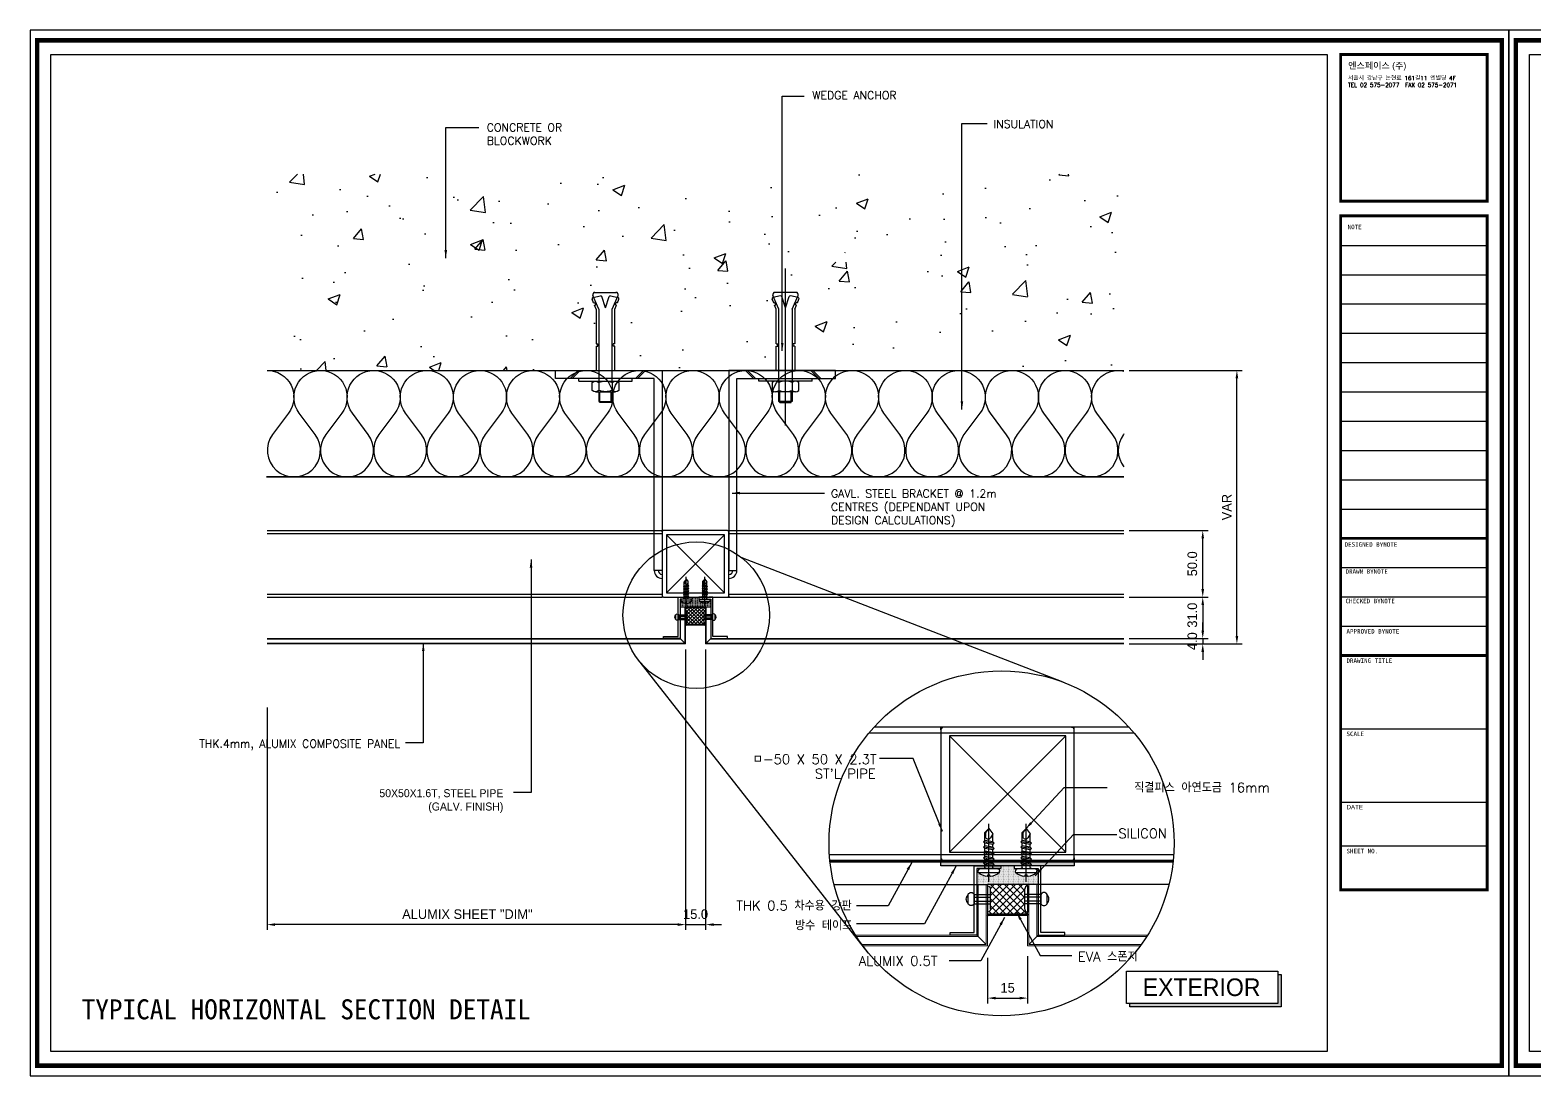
# Model space of a CAD drawing. Header units: millimetres. Extents: x 7297 to 60227, y -7497 to 19324.
# Drawn here: x 23072 to 24201, y 16361 to 17145 of the extents above; entities that cross this region are included whole.
import ezdxf
from ezdxf.enums import TextEntityAlignment as Align

# ---------------------------------------------------------------- set-up
doc = ezdxf.new("R2010")
doc.units = ezdxf.units.MM
for name, color, linetype in [('NS_AL_MOLD', 7, 'Continuous'), ('NS_BRACKET_NUTS', 1, 'Continuous'), ('NS_COL_CYAN', 4, 'Continuous'), ('NS_COL_GREEN', 3, 'Continuous'), ('NS_COL_MAGENTA', 6, 'Continuous'), ('NS_COL_RED', 1, 'Continuous'), ('NS_COL_WHITE', 7, 'Continuous'), ('NS_COL_YELLOW', 2, 'Continuous'), ('NS_CON', 8, 'Continuous'), ('NS_CON_LINE', 2, 'Continuous'), ('NS_DIM', 1, 'Continuous'), ('NS_FORM', 7, 'Continuous'), ('NS_FRAME', 253, 'Continuous'), ('NS_GASKET_3M', 150, 'Continuous'), ('NS_INSUL', 8, 'Continuous'), ('NS_PIPE_FRAME', 2, 'Continuous'), ('NS_RIVET_SCREW', 1, 'Continuous'), ('NS_TEXT', 2, 'Continuous'), ('NS_TEXT_TITLE', 141, 'Continuous'), ('NS_WATERPROOF', 150, 'Continuous'), ('NS_WELD', 1, 'Continuous')]:
    doc.layers.add(name, color=color, linetype=linetype)
doc.layers.add('NS_AL_PANEL', color=32, linetype='Continuous', lineweight=9)
doc.styles.add('Expo M', font='Expo M.ttf')
doc.styles.add('HGTXT', font='romans.shx', dxfattribs={"bigfont": 'whgtxt.shx'})
doc.styles.add('HY울릉도L', font='')
doc.styles.add('ROMANS', font='romans.shx', dxfattribs={"bigfont": 'whgtxt.shx'})
doc.styles.add('style1', font='simplex.shx')
doc.styles.get('HY울릉도L').set_extended_font_data('Dotum')
doc.dimstyles.new('N-SPACE', dxfattribs={"dimscale": 4, "dimtxt": 1.8, "dimasz": 1.5, "dimexe": 1, "dimexo": 1, "dimgap": 1, "dimtad": 1, "dimtoh": 1, "dimdec": 1, "dimzin": 1, "dimdsep": 46, "dimtxsty": 'Expo M', "dimcen": 2, "dimclrd": 1, "dimclre": 1, "dimclrt": 2, "dimadec": 1, "dimazin": 0, "dimtfac": 1, "dimtdec": 1, "dimtix": 1, "dimtmove": 1, "dimatfit": 3, "dimfxl": 1, "dimtolj": 1, "dimtzin": 1, "dimarcsym": 0})

# ---------------------------------------------------------------- blocks, each defined once
blk = doc.blocks.new('*D916')
at = {"layer": 'NS_DIM', "color": 1, "lineweight": -2, "transparency": 16777216}
for p, q in [((23563.9, 16680.3), (23563.9, 16470.3)), ((23578.9, 16680.5), (23578.9, 16470.3)), ((23557.9, 16474.3), (23551.9, 16474.3)), ((23563.9, 16474.3), (23578.9, 16474.3)), ((23584.9, 16474.3), (23590.9, 16474.3))]:
    blk.add_line(p, q, dxfattribs=at)
at = {"layer": 'NS_DIM', "color": 1, "transparency": 16777216}
for points in [[(23557.9, 16475.3), (23557.9, 16473.3), (23563.9, 16474.3)], [(23584.9, 16475.3), (23584.9, 16473.3), (23578.9, 16474.3)]]:
    blk.add_solid(points, dxfattribs=at)
at = {"layer": 'NS_DIM', "color": 2, "transparency": 16777216, "insert": (23571.4, 16482.1), "char_height": 7.2, "attachment_point": 5, "style": 'Expo M'}
blk.add_mtext('\\A1;15.0', dxfattribs=at)
blk = doc.blocks.new('*D915')
at = {"layer": 'NS_DIM', "color": 1, "lineweight": -2, "transparency": 16777216}
for p, q in [((23563.9, 16680.5), (23563.9, 16470.3)), ((23250.1, 16637.1), (23250.1, 16470.3)), ((23557.9, 16474.3), (23256.1, 16474.3))]:
    blk.add_line(p, q, dxfattribs=at)
at = {"layer": 'NS_DIM', "color": 1, "transparency": 16777216}
for points in [[(23256.1, 16475.3), (23256.1, 16473.3), (23250.1, 16474.3)], [(23557.9, 16475.3), (23557.9, 16473.3), (23563.9, 16474.3)]]:
    blk.add_solid(points, dxfattribs=at)
at = {"layer": 'NS_DIM', "color": 2, "transparency": 16777216, "insert": (23400.3, 16482.1), "char_height": 7.2, "attachment_point": 5, "style": 'Expo M'}
blk.add_mtext('\\A1;ALUMIX SHEET "DIM"', dxfattribs=at)
blk = doc.blocks.new('AL-TEMPLATE')
at = {"color": 8}
for p, q in [((2716.82, 1392.97), (2800.02, 1392.97)), ((2716.82, 1376.33), (2800.02, 1376.33)), ((2716.82, 1359.69), (2800.02, 1359.69)), ((2716.82, 1343.05), (2800.02, 1343.05)), ((2716.82, 1326.41), (2800.02, 1326.41)), ((2716.82, 1309.77), (2800.02, 1309.77)), ((2716.82, 1293.13), (2800.02, 1293.13)), ((2716.82, 1276.49), (2800.02, 1276.49)), ((2716.82, 1259.85), (2800.02, 1259.85)), ((2716.82, 1243.21), (2800.02, 1243.21)), ((2716.82, 1209.93), (2800.02, 1209.93)), ((2716.82, 1193.29), (2800.02, 1193.29)), ((2716.82, 1176.65), (2800.02, 1176.65)), ((2716.82, 1118.41), (2800.02, 1118.41)), ((2716.82, 1076.81), (2800.02, 1076.81)), ((2716.82, 1051.85), (2800.02, 1051.85))]:
    blk.add_line(p, q, dxfattribs=at)
at = {"color": 7, "ltscale": 2}
blk.add_lwpolyline([(1972.34, 1515.25), (1972.34, 921.25), (2812.34, 921.25), (2812.34, 1515.25)], close=True, dxfattribs=at)
at = {"color": 8}
for points, const_width in [([(1976.34, 1509.45), (2808.34, 1509.45), (2808.34, 927.05), (1976.34, 927.05)], 2.5), ([(2716.82, 1501.32), (2800.02, 1501.32), (2800.02, 1418.12), (2716.82, 1418.12)], 1.66), ([(2716.82, 1409.8), (2800.02, 1409.8), (2800.02, 1026.89), (2716.82, 1026.89)], 1.66)]:
    blk.add_lwpolyline(points, close=True, dxfattribs=dict(at, const_width=const_width))
at = {"color": 9}
blk.add_lwpolyline([(1984.07, 1501.32), (2709.08, 1501.32), (2709.08, 935.18), (1984.07, 935.18)], close=True, dxfattribs=at)
at = {"color": 8, "const_width": 1.66}
for points in [[(2716.82, 1226.57), (2800.02, 1226.57)], [(2716.82, 1160.01), (2800.02, 1160.01)]]:
    blk.add_lwpolyline(points, dxfattribs=at)
at = {"color": 146, "true_color": 0x105689, "insert": (2721.06, 1496.93), "char_height": 3.6698, "attachment_point": 1, "style": 'HGTXT'}
blk.add_mtext('{\\fExpo M|b0|i0|c129|p18;엔스페이스 (주)}', dxfattribs=at)
at = {"insert": (2720.94, 1489.17), "char_height": 2.3487, "attachment_point": 1, "style": 'HGTXT'}
blk.add_mtext('서울시 강남구 논현로 161길11 엔빌딩 4F\\PTEL 02 575-2077  FAX 02 575-2071', dxfattribs=at)
at = {"color": 8, "attachment_point": 1}
for s, insert, char_height, width in [('NOTE', (2720.76, 1404.73), 2.556, 438.9676), ('DESIGNED BYNOTE', (2719.01, 1224.39), 2.5559, 438.9676), ('DRAWN BYNOTE', (2719.56, 1209.04), 2.5559, 438.9676), ('CHECKED BYNOTE', (2719.56, 1192.25), 2.5559, 438.9676), ('APPROVED BYNOTE', (2720.1, 1175.04), 2.5559, 438.9676), ('DRAWING TITLE', (2720.1, 1158.4), 2.5559, 438.9675), ('SCALE', (2720.1, 1116.8), 2.556, 438.9675), ('{\\fﾱﾼﾸﾲ|b0|i0|c129|p49;DATE}', (2720.1, 1075.2), 2.5559, 438.9675), ('SHEET NO.', (2720.1, 1050.24), 2.556, 438.9675)]:
    blk.add_mtext(s, dxfattribs=dict(at, insert=insert, char_height=char_height, width=width))
blk = doc.blocks.new('insulation')
blk.add_lwpolyline([(0, 0, -0.617201), (0.402, 0.202), (0.603, 0.051, 1.982887), (0.603, 0.452), (0.401, 0.301, -0.611246), (0, 0.5, -0.615926), (0.402, 0.701), (0.603, 0.55, 1.982887), (0.603, 0.95), (0.401, 0.8, -0.611246), (0, 0.999, -0.615926), (0.402, 1.199), (0.603, 1.049, 1.982887), (0.603, 1.449), (0.401, 1.299, -0.611246), (0, 1.498, -0.615926), (0.402, 1.698), (0.603, 1.548, 1.982887), (0.603, 1.948), (0.401, 1.798, -0.611246), (0, 1.996, -0.615925), (0.402, 2.197), (0.603, 2.047, 1.982887), (0.603, 2.447), (0.401, 2.297, -0.611245), (0, 2.495, -0.615926), (0.402, 2.696), (0.603, 2.546, 1.982887), (0.603, 2.946), (0.401, 2.795, -0.611245), (0, 2.994, -0.615926), (0.402, 3.195), (0.603, 3.044, 1.982887), (0.603, 3.445), (0.401, 3.294, -0.611245), (0, 3.493, -0.615926), (0.402, 3.694), (0.603, 3.543, 1.982887), (0.603, 3.944), (0.401, 3.793, -0.611245), (0, 3.992, -0.615926), (0.402, 4.193), (0.603, 4.042, 1.982887), (0.603, 4.442), (0.401, 4.292, -0.611246), (0, 4.491, -0.615925), (0.402, 4.691), (0.603, 4.541, 1.982887), (0.603, 4.941), (0.401, 4.791, -0.611246), (0, 4.99, -0.615926), (0.402, 5.19), (0.603, 5.04, 1.982887), (0.603, 5.44), (0.401, 5.29, -0.611246), (0, 5.488, -0.615926), (0.402, 5.689), (0.603, 5.539, 1.982887), (0.603, 5.939), (0.401, 5.789, -0.611246), (0, 5.987, -0.003501), (0, 5.991, -0.003501)], format="xyb")
blk = doc.blocks.new('*D896')
at = {"layer": 'NS_DIM', "color": 1, "lineweight": -2, "transparency": 16777216}
for p, q in [((23896.6, 16719.8), (23955.7, 16719.8)), ((23951.7, 16713.8), (23951.7, 16694.8)), ((23896.6, 16688.8), (23955.7, 16688.8))]:
    blk.add_line(p, q, dxfattribs=at)
at = {"layer": 'NS_DIM', "color": 1, "transparency": 16777216}
for points in [[(23950.7, 16713.8), (23952.7, 16713.8), (23951.7, 16719.8)], [(23950.7, 16694.8), (23952.7, 16694.8), (23951.7, 16688.8)]]:
    blk.add_solid(points, dxfattribs=at)
at = {"layer": 'NS_DIM', "color": 2, "transparency": 16777216, "insert": (23943.9, 16706.3), "char_height": 7.2, "attachment_point": 5, "rotation": 90, "style": 'Expo M'}
blk.add_mtext('\\A1;31.0', dxfattribs=at)
blk = doc.blocks.new('*D895')
at = {"layer": 'NS_DIM', "color": 1, "lineweight": -2, "transparency": 16777216}
for p, q in [((23951.7, 16694.8), (23951.7, 16700.8)), ((23896.6, 16688.8), (23955.7, 16688.8)), ((23951.7, 16688.8), (23951.7, 16684.8)), ((23896.6, 16684.8), (23955.7, 16684.8)), ((23951.7, 16678.8), (23951.7, 16672.8))]:
    blk.add_line(p, q, dxfattribs=at)
at = {"layer": 'NS_DIM', "color": 1, "transparency": 16777216}
for points in [[(23950.7, 16694.8), (23952.7, 16694.8), (23951.7, 16688.8)], [(23950.7, 16678.8), (23952.7, 16678.8), (23951.7, 16684.8)]]:
    blk.add_solid(points, dxfattribs=at)
at = {"layer": 'NS_DIM', "color": 2, "transparency": 16777216, "insert": (23943.9, 16686.8), "char_height": 7.2, "attachment_point": 5, "rotation": 90, "style": 'Expo M'}
blk.add_mtext('\\A1;4.0', dxfattribs=at)
blk = doc.blocks.new('*D894')
at = {"layer": 'NS_DIM', "color": 1, "lineweight": -2, "transparency": 16777216}
for p, q in [((23896.6, 16889.8), (23981.3, 16889.8)), ((23977.3, 16690.8), (23977.3, 16883.8)), ((23896.6, 16684.8), (23981.3, 16684.8))]:
    blk.add_line(p, q, dxfattribs=at)
at = {"layer": 'NS_DIM', "color": 1, "transparency": 16777216}
for points in [[(23976.3, 16883.8), (23978.3, 16883.8), (23977.3, 16889.8)], [(23976.3, 16690.8), (23978.3, 16690.8), (23977.3, 16684.8)]]:
    blk.add_solid(points, dxfattribs=at)
at = {"layer": 'NS_DIM', "color": 2, "transparency": 16777216, "insert": (23969.7, 16787.3), "char_height": 7.2, "attachment_point": 5, "rotation": 90, "style": 'Expo M'}
blk.add_mtext('\\A1;VAR', dxfattribs=at)
blk = doc.blocks.new('*D893')
at = {"layer": 'NS_DIM', "color": 1, "lineweight": -2, "transparency": 16777216}
for p, q in [((23896.6, 16769.8), (23955.7, 16769.8)), ((23951.7, 16725.8), (23951.7, 16763.8)), ((23896.6, 16719.8), (23955.7, 16719.8))]:
    blk.add_line(p, q, dxfattribs=at)
at = {"layer": 'NS_DIM', "color": 1, "transparency": 16777216}
for points in [[(23950.7, 16763.8), (23952.7, 16763.8), (23951.7, 16769.8)], [(23950.7, 16725.8), (23952.7, 16725.8), (23951.7, 16719.8)]]:
    blk.add_solid(points, dxfattribs=at)
at = {"layer": 'NS_DIM', "color": 2, "transparency": 16777216, "insert": (23943.9, 16744.8), "char_height": 7.2, "attachment_point": 5, "rotation": 90, "style": 'Expo M'}
blk.add_mtext('\\A1;50.0', dxfattribs=at)
blk = doc.blocks.new('피스')
for p, q in [((-4, 1.5), (-4, 1)), ((-4, 1.5), (4, 1.5)), ((-3, 0), (3, 0)), ((-0.5, 2.98), (-0.4, 2.3)), ((-0.4, 2.3), (0.4, 2.3)), ((0, 4.99), (0, -16.77)), ((0.5, 2.98), (0.4, 2.3)), ((4, 1.5), (4, 1)), ((2, -1.5), (-2, -2)), ((-1.5, -1.5), (-2, -2)), ((-2, -2), (-1.5, -2.5)), ((-1.5, -3.5), (-2, -4)), ((2, -3.5), (-2, -4)), ((-2, -4), (-1.5, -4.5)), ((-1.5, -5.5), (-2, -6)), ((2, -5.5), (-2, -6)), ((-1.5, -0.5), (-1.5, -1.5)), ((1.5, -1), (-1.5, -1.5)), ((1.5, -2), (-1.5, -2.5)), ((-1.5, -2.5), (-1.5, -3.5)), ((1.5, -3), (-1.5, -3.5)), ((1.5, -4), (-1.5, -4.5)), ((-1.5, -4.5), (-1.5, -5.5)), ((1.5, -5), (-1.5, -5.5)), ((1.5, -0.5), (1.5, -1)), ((1.5, -1), (2, -1.5)), ((2, -1.5), (1.5, -2)), ((1.5, -2), (1.5, -3)), ((1.5, -3), (2, -3.5)), ((2, -3.5), (1.5, -4)), ((1.5, -4), (1.5, -5)), ((1.5, -5), (2, -5.5)), ((2, -5.5), (1.5, -6)), ((-2, -6), (-1.5, -6.5)), ((-1.5, -7.5), (-2, -8)), ((2, -7.5), (-2, -8)), ((-2, -8), (-1.5, -8.5)), ((-1.5, -9.5), (-2, -10)), ((2, -9.5), (-2, -10)), ((-2, -10), (-1.5, -10.5)), ((1.5, -6), (-1.5, -6.5)), ((-1.5, -6.5), (-1.5, -7.5)), ((1.5, -7), (-1.5, -7.5)), ((1.5, -8), (-1.5, -8.5)), ((-1.5, -8.5), (-1.5, -9.5)), ((1.5, -9), (-1.5, -9.5)), ((1.5, -10), (-1.5, -10.5)), ((-1.5, -10.5), (-1.5, -13.5)), ((1.5, -6), (1.5, -7)), ((1.5, -7), (2, -7.5)), ((2, -7.5), (1.5, -8)), ((1.5, -8), (1.5, -9)), ((1.5, -9), (2, -9.5)), ((2, -9.5), (1.5, -10)), ((1.5, -10), (1.5, -13.03)), ((0, -15), (-1.5, -13.5)), ((-1.27, -13.54), (-1.27, -11.97)), ((0, -15), (-1.27, -13.54)), ((0, -15), (1.5, -13.03)), ((1.5, -13.03), (0.6, -11.47))]:
    blk.add_line(p, q)
for centre, radius, start, end in [((0, -3.08), 6.08, 94.7146, 131.1121), ((-3, 1), 1, 180, 270), ((-2, -0.5), 0.5, 0, 90), ((0, -3.08), 6.08, 48.8879, 85.2854), ((2, -0.5), 0.5, 90, 180), ((3, 1), 1, 270, 0), ((-0.27, -11.97), 1, 30.0863, 180)]:
    blk.add_arc(centre, radius, start, end)
blk = doc.blocks.new('N-SCREW')
blk.add_blockref('피스', (17.25, -1.03))
blk = doc.blocks.new('md-01')
blk.add_lwpolyline([(3059.8, 4337.6), (3059.8, 4328.6), (3043.3, 4328.6), (3030.3, 4328.6), (3030.3, 4316.1), (3031.8, 4316.1), (3031.8, 4327.1), (3043.3, 4327.1), (3061.3, 4327.1), (3061.3, 4330.1), (3061, 4330.4), (3061.3, 4330.7), (3061, 4331), (3061.3, 4331.3), (3061, 4331.6), (3061.3, 4331.9), (3061, 4332.2), (3061.3, 4332.5), (3061, 4332.8), (3061.3, 4333.1), (3061, 4333.4), (3061.3, 4333.7), (3061, 4334), (3061.3, 4334.3), (3061, 4334.6), (3061.3, 4334.9), (3061.3, 4337.6)], close=True)
at = {"xscale": -1, "rotation": 90}
blk.add_blockref('N-SCREW', (3058.7, 4350.4), dxfattribs=at)
blk = doc.blocks.new('RIVET')
for p, q in [((-1.05, -3.85), (-1.05, 3.85)), ((5, 1.75), (-1.05, 1.75)), ((5, 0.75), (-1.05, 0.75)), ((7.31, -1.75, 0), (7.31, 1.75, 0)), ((5, -0.75), (-1.05, -0.75)), ((5, -1.75), (-1.05, -1.75))]:
    blk.add_line(p, q)
at = {"ltscale": 3}
for p, q in [((0, 4.9), (0, -4.9)), ((5, 1.75), (5, -1.75))]:
    blk.add_line(p, q, dxfattribs=at)
for centre, radius, start, end in [((0, 3.85), 1.05, 90, 180), ((6.16, 1.15), 1.3, 27.3471, 152.6529), ((5.81, 0, 0), 2.2, 313.0029, 46.9971), ((0, -3.85), 1.05, 180, 270), ((6.16, -1.15), 1.3, 207.3471, 332.6529)]:
    blk.add_arc(centre, radius, start, end)
blk = doc.blocks.new('SEMI-OPEN')
at = {"ltscale": 3}
h = blk.add_hatch(dxfattribs=at)
h.set_pattern_fill('DOTS', color=256, scale=5, angle=90, style=0)
h.set_pattern_definition([(90, (-121159.27076, -3753735.47985), (-0.3125, 0.15625), [0, -0.3125])])
h.paths.add_polyline_path([(11057.4, 2394.8), (11057.4, 2393.8), (11058.9, 2393.8, 0.414222), (11057.9, 2392.8), (11057.9, 2392.3, 0.160163), (11061.4, 2390.8), (11061.5, 2391.4), (11062.3, 2391.4), (11062.4, 2390.8, 0.160163), (11065.9, 2392.3), (11065.9, 2392.8, 0.414214), (11064.9, 2393.8), (11066.4, 2393.8), (11066.4, 2387.8), (11062.4, 2387.8), (11047.4, 2387.8), (11043.4, 2387.8), (11043.4, 2393.8), (11044.9, 2393.8, 0.414214), (11043.9, 2392.8), (11043.9, 2392.3, 0.160163), (11047.4, 2390.8), (11047.5, 2391.4), (11048.3, 2391.4), (11048.4, 2390.8, 0.160163), (11051.9, 2392.3), (11051.9, 2392.8, 0.414214), (11050.9, 2393.8), (11052.4, 2393.8), (11052.4, 2394.8)])
h = blk.add_hatch(dxfattribs=at)
h.set_pattern_fill('ANSI37', color=256, scale=15, angle=90, style=0)
h.set_pattern_definition([(135, (-122009.2709, -3753737.4799), (-1.3258252147, -1.3258252147), []), (225, (-122009.2709, -3753737.4799), (1.3258252147, -1.3258252147), [])])
edge = h.paths.add_edge_path()
edge.add_line((11047.4, 2387.8), (11047.4, 2385.2))
edge.add_arc((11047.4, 2384.2), 1.05, 0, 90, ccw=False)
edge.add_line((11048.5, 2384.2), (11048.5, 2376.5))
edge.add_arc((11047.4, 2376.5), 1.05, -90, 0, ccw=False)
edge.add_line((11047.4, 2375.4), (11047.4, 2374.6))
edge.add_line((11047.4, 2374.6), (11062.4, 2374.6))
edge.add_line((11062.4, 2374.6), (11062.4, 2375.4))
edge.add_arc((11062.4, 2376.5), 1.05, 180, 270, ccw=False)
edge.add_line((11061.4, 2376.5), (11061.4, 2384.2))
edge.add_arc((11062.4, 2384.2), 1.05, 90, 180, ccw=False)
edge.add_line((11062.4, 2385.2), (11062.4, 2387.8))
edge.add_line((11062.4, 2387.8), (11047.4, 2387.8))
h = blk.add_hatch()
h.set_pattern_fill('ANSI37', color=256, angle=90, style=0)
h.set_pattern_definition([(135, (76770.76768, -191608.29066), (-0.08838834765, -0.08838834765), []), (225, (76770.76768, -191608.29066), (0.08838834765, -0.08838834765), [])])
h.paths.add_polyline_path([(11047.4, 2374.1), (11047.4, 2374.6), (11062.4, 2374.6), (11062.4, 2374.1)])
for p, q in [((11047.4, 2387.8, 0), (11062.4, 2387.8, 0)), ((11062.4, 2387.8, 0), (11047.4, 2387.8, 0)), ((11062.4, 2374.6, 0), (11047.4, 2374.6, 0)), ((11062.4, 2374.1, 0), (11047.4, 2374.1, 0))]:
    blk.add_line(p, q)
at = {"xscale": -1}
blk.add_blockref('RIVET', (11047.4, 2380.3, 0), dxfattribs=at)
blk.add_blockref('RIVET', (11062.4, 2380.3, 0))
blk = doc.blocks.new('*D862')
at = {"layer": 'NS_DIM', "color": 1, "lineweight": -2, "transparency": 16777216}
for p, q in [((23790.4, 16449.5), (23790.4, 16415.2)), ((23820.4, 16450.7), (23820.4, 16415.2)), ((23796.4, 16419.2), (23814.4, 16419.2))]:
    blk.add_line(p, q, dxfattribs=at)
at = {"layer": 'NS_DIM', "color": 1, "transparency": 16777216}
for points in [[(23796.4, 16420.2), (23796.4, 16418.2), (23790.4, 16419.2)], [(23814.4, 16420.2), (23814.4, 16418.2), (23820.4, 16419.2)]]:
    blk.add_solid(points, dxfattribs=at)
at = {"layer": 'NS_DIM', "color": 2, "transparency": 16777216, "insert": (23805.4, 16426.9), "char_height": 7.2, "attachment_point": 5, "style": 'Expo M'}
blk.add_mtext('\\A1;15', dxfattribs=at)
blk = doc.blocks.new('*U98')
for p, q in [((1, 50), (0, 50)), ((0, 49), (0, 50)), ((0, 49), (0, 1)), ((49, 50), (1, 50)), ((3.2, 3.2), (46.8, 46.8)), ((46.8, 3.2), (3.2, 46.8)), ((49, 50), (50, 50)), ((50, 49), (50, 50)), ((50, 1), (50, 49)), ((0, 1), (0, 0)), ((1, 0), (0, 0)), ((50, 1), (50, 0)), ((1, 0), (49, 0)), ((49, 0), (50, 0))]:
    blk.add_line(p, q)
blk.add_lwpolyline([(3.2, 46.8), (3.2, 3.2), (46.8, 3.2), (46.8, 46.8)], close=True)
for centre, start, end in [((1, 49), 90, 180), ((49, 49), 0, 90), ((1, 1), 180, 270), ((49, 1), 270, 0)]:
    blk.add_arc(centre, 1, start, end)

msp = doc.modelspace()

# ---------------------------------------------------------------- hatches: boundary and pattern name
at = {"layer": 'NS_COL_MAGENTA', "ltscale": 3}
h = msp.add_hatch(dxfattribs=at)
h.set_pattern_fill('DOTS', color=256, scale=10, angle=90, style=0)
h.set_pattern_definition([(90, (-242323.05344, -7495742.14024), (-0.625, 0.3125), [0, -0.625])])
h.paths.add_polyline_path([(23800.37, 16518.32), (23800.37, 16516.32), (23797.37, 16516.32, -0.4142217), (23799.37, 16514.32), (23799.37, 16513.32, -0.160163), (23792.37, 16510.36), (23792.17, 16511.71), (23790.57, 16511.71), (23790.37, 16510.36, -0.160163), (23783.37, 16513.32), (23783.37, 16514.32, -0.4142136), (23785.37, 16516.32), (23782.37, 16516.32), (23782.37, 16504.32), (23790.37, 16504.32), (23820.37, 16504.32), (23828.37, 16504.32), (23828.37, 16516.32), (23825.37, 16516.32, -0.4142136), (23827.37, 16514.32), (23827.37, 16513.32, -0.160163), (23820.37, 16510.36), (23820.17, 16511.71), (23818.57, 16511.71), (23818.37, 16510.36, -0.160163), (23811.37, 16513.32), (23811.37, 16514.32, -0.4142136), (23813.37, 16516.32), (23810.37, 16516.32), (23810.37, 16518.32)])
h = msp.add_hatch(dxfattribs=at)
h.set_pattern_fill('ANSI37', color=256, scale=30, angle=90, style=0)
h.set_pattern_definition([(135, (-242323.0534, -7495742.1402), (-2.6516504294, -2.6516504294), []), (225, (-242323.0534, -7495742.1402), (2.6516504294, -2.6516504294), [])])
h.paths.add_polyline_path([(23790.37, 16504.32), (23790.37, 16503.26, -0.4142136), (23792.47, 16501.16), (23792.47, 16485.76, -0.4142136), (23790.37, 16483.66), (23790.37, 16482.03), (23820.37, 16482.03), (23820.37, 16483.66, -0.4142136), (23818.27, 16485.76), (23818.27, 16501.16, -0.4142136), (23820.37, 16503.26), (23820.37, 16504.32)])
at = {"layer": 'NS_COL_MAGENTA'}
h = msp.add_hatch(dxfattribs=at)
h.set_pattern_fill('ANSI37', color=256, scale=2, angle=90, style=0)
h.set_pattern_definition([(135, (155237.02366, -371483.76186), (-0.1767766953, -0.1767766953), []), (225, (155237.02366, -371483.76186), (0.1767766953, -0.1767766953), [])])
h.paths.add_polyline_path([(23790.37, 16481.03), (23790.37, 16482.03), (23820.37, 16482.03), (23820.37, 16481.03)])
msp.add_hatch(color=256, dxfattribs=at).paths.add_polyline_path([(24010.43, 16436.78), (24008.03, 16436.78), (24008.03, 16415.24), (23897, 16415.24), (23897, 16412.68), (24010.43, 16412.68)])
at = {"layer": 'NS_CON'}
h = msp.add_hatch(dxfattribs=at)
h.set_pattern_fill('AR-CONC', color=256, scale=0.5, style=0)
h.set_pattern_definition([(50, (24612.225, 3153.03), (91.09233, -7.96954), [9.525, -104.775]), (355, (24612.225, 3153.03), (-17.6217, 95.5284), [7.62, -83.8203]), (100.45144, (24619.82, 3152.37), (73.4706, 87.5589), [8.095, -89.0451]), (46.1842, (24612.22, 3178.43), (135.5395, -21.0212), [14.2875, -157.1625]), (96.6356, (24623.52, 3176.68), (118.7021, 123.713), [12.1425, -133.5678]), (351.1842, (24612.22, 3178.43), (118.702, 123.713), [11.43, -125.7299]), (21, (24624.925, 3172.08), (75.8072, -51.1326), [9.525, -104.775]), (326, (24624.925, 3172.08), (30.901, 92.094), [7.62, -83.82]), (71.45144, (24631.24, 3167.82), (106.7082, 40.9614), [8.095, -89.04497]), (37.5, (24612.225, 3153.034), (1.5443, 42.27752), [0, -82.804, 0, -85.09, 0, -84.1375]), (7.5, (24612.225, 3153.034), (33.40983, 50.09029), [0, -48.514, 0, -80.899, 0, -32.0675]), (327.5, (24583.904, 3153.034), (67.7953, -2.86437), [0, -31.75, 0, -99.06, 0, -131.445]), (317.5, (24571.204, 3153.034), (74.0646, 12.71325), [0, -41.275, 0, -65.786, 0, -93.345])])
edge = h.paths.add_edge_path()
edge.add_line((23892.59, 17037.05), (23250.14, 17037.05))
edge.add_line((23250.14, 17037.05), (23250.14, 16889.84))
edge.add_line((23250.14, 16889.84), (23496.78, 16889.84))
edge.add_line((23496.78, 16889.84), (23496.78, 16908.01))
edge.add_line((23496.78, 16908.01), (23498.03, 16908.01))
edge.add_line((23498.03, 16908.01), (23498.03, 16909.67))
edge.add_line((23498.03, 16909.67), (23496.78, 16909.67))
edge.add_line((23496.78, 16909.67), (23496.78, 16935.84))
edge.add_line((23496.78, 16935.84), (23495.67, 16938.63))
edge.add_line((23495.67, 16938.63), (23496.58, 16938.99))
edge.add_line((23496.58, 16938.99), (23495.89, 16940.69))
edge.add_line((23495.89, 16940.69), (23494.98, 16940.35))
edge.add_line((23494.98, 16940.35), (23493.81, 16943.26))
edge.add_arc((23494.59, 16943.57), 0.833, 102.52881, 201.80141, ccw=False)
edge.add_line((23494.41, 16944.39), (23495.1, 16944.54))
edge.add_line((23495.1, 16944.54), (23494.46, 16946.01))
edge.add_arc((23495.99, 16946.67), 1.67, 90, 203.42869, ccw=False)
edge.add_line((23495.99, 16948.34), (23511.74, 16948.34))
edge.add_arc((23511.74, 16946.67), 1.67, -23.42869, 90, ccw=False)
edge.add_line((23513.27, 16946.01), (23512.64, 16944.54))
edge.add_line((23512.64, 16944.54), (23513.33, 16944.39))
edge.add_arc((23513.14, 16943.57), 0.833, -21.80141, 77.47119, ccw=False)
edge.add_line((23513.92, 16943.26), (23512.75, 16940.35))
edge.add_line((23512.75, 16940.35), (23511.84, 16940.69))
edge.add_line((23511.84, 16940.69), (23511.15, 16938.99))
edge.add_line((23511.15, 16938.99), (23512.06, 16938.63))
edge.add_line((23512.06, 16938.63), (23510.95, 16935.84))
edge.add_line((23510.95, 16935.84), (23510.95, 16909.67))
edge.add_line((23510.95, 16909.67), (23509.7, 16909.67))
edge.add_line((23509.7, 16909.67), (23509.7, 16908.01))
edge.add_line((23509.7, 16908.01), (23510.95, 16908.01))
edge.add_line((23510.95, 16908.01), (23510.95, 16889.84))
edge.add_line((23510.95, 16889.84), (23546.37, 16889.84))
edge.add_line((23546.37, 16889.84), (23631.78, 16889.84))
edge.add_line((23631.78, 16889.84), (23631.78, 16908.01))
edge.add_line((23631.78, 16908.01), (23633.03, 16908.01))
edge.add_line((23633.03, 16908.01), (23633.03, 16909.67))
edge.add_line((23633.03, 16909.67), (23631.78, 16909.67))
edge.add_line((23631.78, 16909.67), (23631.78, 16935.84))
edge.add_line((23631.78, 16935.84), (23630.67, 16938.63))
edge.add_line((23630.67, 16938.63), (23631.58, 16938.99))
edge.add_line((23631.58, 16938.99), (23630.89, 16940.69))
edge.add_line((23630.89, 16940.69), (23629.98, 16940.35))
edge.add_line((23629.98, 16940.35), (23628.81, 16943.26))
edge.add_arc((23629.59, 16943.57), 0.833, 102.52881, 201.80141, ccw=False)
edge.add_line((23629.41, 16944.39), (23630.1, 16944.54))
edge.add_line((23630.1, 16944.54), (23629.46, 16946.01))
edge.add_arc((23630.99, 16946.67), 1.67, 90, 203.42869, ccw=False)
edge.add_line((23630.99, 16948.34), (23646.74, 16948.34))
edge.add_arc((23646.74, 16946.67), 1.67, -23.42869, 90, ccw=False)
edge.add_line((23648.27, 16946.01), (23647.64, 16944.54))
edge.add_line((23647.64, 16944.54), (23648.33, 16944.39))
edge.add_arc((23648.14, 16943.57), 0.833, -21.80141, 77.47119, ccw=False)
edge.add_line((23648.92, 16943.26), (23647.75, 16940.35))
edge.add_line((23647.75, 16940.35), (23646.84, 16940.69))
edge.add_line((23646.84, 16940.69), (23646.15, 16938.99))
edge.add_line((23646.15, 16938.99), (23647.06, 16938.63))
edge.add_line((23647.06, 16938.63), (23645.95, 16935.84))
edge.add_line((23645.95, 16935.84), (23645.95, 16909.67))
edge.add_line((23645.95, 16909.67), (23644.7, 16909.67))
edge.add_line((23644.7, 16909.67), (23644.7, 16908.01))
edge.add_line((23644.7, 16908.01), (23645.95, 16908.01))
edge.add_line((23645.95, 16908.01), (23645.95, 16889.84))
edge.add_line((23645.95, 16889.84), (23676.37, 16889.84))
edge.add_line((23676.37, 16889.84), (23892.59, 16889.84))
edge.add_line((23892.59, 16889.84), (23892.59, 17037.05))
h.paths.add_polyline_path([(23772.51, 16896.35), (23847.43, 16896.35), (23847.43, 16905.06), (23772.51, 16905.06)], flags=16)
h.paths.add_polyline_path([(23354.77, 16913.49), (23429.69, 16913.49), (23429.69, 16922.2), (23354.77, 16922.2)], flags=16)
h.paths.add_polyline_path([(23383.42, 16933.4), (23456.26, 16933.4), (23456.26, 16940.39), (23383.42, 16940.39)], flags=16)
h.paths.add_polyline_path([(23686.25, 16932.78), (23759.09, 16932.78), (23759.09, 16939.77), (23686.25, 16939.77)], flags=16)
h.paths.add_polyline_path([(23664.12, 16970.98), (23727.15, 16970.98), (23727.15, 16977.96), (23664.12, 16977.96)], flags=16)
at = {"layer": 'NS_GASKET_3M', "ltscale": 3}
msp.add_hatch(color=256, dxfattribs=at).paths.add_polyline_path([(23855.37, 16518.32), (23855.37, 16521.32), (23755.37, 16521.32), (23755.37, 16518.32)])

# ---------------------------------------------------------------- linework, layer by layer
at = {"layer": 'NS_AL_MOLD'}
for points in [[(23782.37, 16518.32), (23800.37, 16518.32), (23800.37, 16516.32), (23782.37, 16516.32), (23782.37, 16466.32), (23762.37, 16466.32), (23762.37, 16468.32), (23780.37, 16468.32), (23780.37, 16518.32)], [(23828.37, 16518.32), (23810.37, 16518.32), (23810.37, 16516.32), (23828.37, 16516.32), (23828.37, 16466.32), (23848.37, 16466.32), (23848.37, 16468.32), (23830.37, 16468.32), (23830.37, 16518.32)]]:
    msp.add_lwpolyline(points, close=True, dxfattribs=at)
at = {"layer": 'NS_AL_PANEL'}
for p, q in [((23563.87, 16712.34, 0), (23559.87, 16712.34, 0)), ((23563.37, 16712.34, 0), (23563.37, 16685.34, 0)), ((23563.87, 16712.34, 0), (23563.87, 16684.84, 0)), ((23578.87, 16712.34, 0), (23578.87, 16684.84, 0)), ((23578.87, 16712.34, 0), (23582.87, 16712.34, 0)), ((23579.37, 16712.34, 0), (23579.37, 16685.34, 0)), ((23250.14, 16688.84, 0), (23559.87, 16688.84, 0)), ((23250.14, 16688.34, 0), (23560.37, 16688.34, 0)), ((23559.87, 16688.84, 0), (23563.37, 16685.34, 0)), ((23582.87, 16688.84, 0), (23579.37, 16685.34, 0)), ((23892.59, 16688.34, 0), (23582.37, 16688.34, 0)), ((23892.59, 16688.84, 0), (23582.87, 16688.84, 0)), ((23250.14, 16685.34, 0), (23563.37, 16685.34, 0)), ((23250.14, 16684.84, 0), (23563.87, 16684.84, 0)), ((23892.59, 16684.84, 0), (23578.87, 16684.84, 0)), ((23892.59, 16685.34, 0), (23579.37, 16685.34, 0)), ((23790.37, 16504.32), (23782.37, 16504.32)), ((23783.37, 16504.32), (23783.37, 16465.32)), ((23789.37, 16504.32), (23789.37, 16459.32)), ((23790.37, 16504.32), (23790.37, 16458.32)), ((23820.37, 16504.32), (23820.37, 16458.32)), ((23820.37, 16504.32), (23828.37, 16504.32)), ((23821.37, 16504.32), (23821.37, 16459.32)), ((23827.37, 16504.32), (23827.37, 16465.32)), ((23782.37, 16466.32), (23691.43, 16466.32)), ((23692.06, 16465.32), (23783.37, 16465.32)), ((23782.37, 16466.32), (23789.37, 16459.32)), ((23828.37, 16466.32), (23821.37, 16459.32)), ((23909.64, 16465.32), (23827.37, 16465.32)), ((23910.28, 16466.32), (23828.37, 16466.32)), ((23696.16, 16459.32), (23789.37, 16459.32)), ((23790.37, 16458.32), (23696.89, 16458.32)), ((23904.81, 16458.32), (23820.37, 16458.32)), ((23905.54, 16459.32), (23821.37, 16459.32))]:
    msp.add_line(p, q, dxfattribs=at)
at = {"layer": 'NS_BRACKET_NUTS'}
for p, q in [((23495.99, 16948.34, 0), (23511.74, 16948.34, 0)), ((23494.98, 16940.35, 0), (23493.81, 16943.26, 0)), ((23494.41, 16944.39, 0), (23500.21, 16945.68, 0)), ((23498.87, 16935.84, 0), (23494.46, 16946.01, 0)), ((23494.98, 16940.35, 0), (23495.89, 16940.69, 0)), ((23495.67, 16938.63, 0), (23496.58, 16938.99, 0)), ((23496.78, 16935.84, 0), (23495.67, 16938.63, 0)), ((23496.58, 16938.99, 0), (23495.89, 16940.69, 0)), ((23503.87, 16936.67, 0), (23501.18, 16945.11, 0)), ((23503.87, 16936.67, 0), (23506.55, 16945.11, 0)), ((23507.53, 16945.68, 0), (23513.33, 16944.39, 0)), ((23508.87, 16935.84, 0), (23513.27, 16946.01, 0)), ((23510.95, 16935.84, 0), (23512.06, 16938.63, 0)), ((23511.15, 16938.99, 0), (23511.84, 16940.69, 0)), ((23512.06, 16938.63, 0), (23511.15, 16938.99, 0)), ((23512.75, 16940.35, 0), (23511.84, 16940.69, 0)), ((23512.75, 16940.35, 0), (23513.92, 16943.26, 0)), ((23496.78, 16935.84, 0), (23496.78, 16909.67, 0)), ((23498.87, 16935.84, 0), (23498.87, 16881.84, 0)), ((23508.87, 16881.84, 0), (23508.87, 16935.84, 0)), ((23510.95, 16909.67, 0), (23510.95, 16935.84, 0)), ((23496.78, 16909.67, 0), (23498.03, 16909.67, 0)), ((23496.78, 16908.01, 0), (23496.78, 16889.84, 0)), ((23496.78, 16908.01, 0), (23498.03, 16908.01, 0)), ((23498.03, 16908.01, 0), (23498.03, 16909.67, 0)), ((23509.7, 16908.01, 0), (23509.7, 16909.67, 0)), ((23510.95, 16909.67, 0), (23509.7, 16909.67, 0)), ((23510.95, 16908.01, 0), (23509.7, 16908.01, 0)), ((23510.95, 16889.84, 0), (23510.95, 16908.01, 0)), ((23477.36, 16883.84, 0), (23483.36, 16889.84, 0)), ((23478.78, 16883.84, 0), (23484.78, 16889.84, 0)), ((23483.87, 16881.84, 0), (23483.87, 16883.84, 0)), ((23483.87, 16881.84, 0), (23523.87, 16881.84, 0)), ((23498.87, 16880.83, 0), (23498.87, 16874.84, 0)), ((23508.87, 16880.83, 0), (23508.87, 16874.84, 0)), ((23496.37, 16873.84, 0), (23511.37, 16873.84, 0)), ((23498.87, 16873.85, 0), (23498.87, 16866.49, 0)), ((23499.7, 16865.65, 0), (23499.7, 16873.85, 0)), ((23508.03, 16865.65, 0), (23508.03, 16873.84, 0)), ((23508.87, 16866.49, 0), (23508.87, 16873.84, 0)), ((23498.87, 16866.49, 0), (23508.87, 16866.49, 0)), ((23508.03, 16865.65, 0), (23499.7, 16865.65, 0)), ((23508.03, 16865.65, 0), (23508.87, 16866.49, 0))]:
    msp.add_line(p, q, dxfattribs=at)
at = {"layer": 'NS_BRACKET_NUTS', "elevation": 0}
msp.add_lwpolyline([(23466.37, 16889.84), (23546.37, 16889.84), (23546.37, 16739.84), (23540.37, 16739.84), (23540.37, 16883.84), (23466.37, 16883.84)], close=True, dxfattribs=at)
msp.add_lwpolyline([(23498.87, 16880.83, -0.2020726), (23508.87, 16880.83, -0.4041452), (23513.87, 16880.83), (23513.87, 16874.85, -0.4041452), (23508.87, 16874.85, -0.2020726), (23498.87, 16874.85, -0.4041452), (23493.87, 16874.85), (23493.87, 16880.83, -0.4041452)], format="xyb", close=True, dxfattribs=at)
at = {"layer": 'NS_BRACKET_NUTS'}
for centre, radius, start, end in [((23495.99, 16946.67, 0), 1.67, 90, 203.42869), ((23511.74, 16946.67, 0), 1.67, 336.57131, 90), ((23494.59, 16943.57, 0), 0.833, 102.52881, 201.80141), ((23500.39, 16944.86, 0), 0.833, 17.65012, 102.52881), ((23507.35, 16944.86, 0), 0.833, 77.47119, 162.34988), ((23513.14, 16943.57, 0), 0.833, 338.19859, 77.47119)]:
    msp.add_arc(centre, radius, start, end, dxfattribs=at)
at = {"layer": 'NS_COL_CYAN'}
for p, q in [((23675.28, 16504.32), (23790.37, 16504.32)), ((23782.37, 16504.32), (23790.37, 16504.32)), ((23828.37, 16504.32), (23820.37, 16504.32)), ((23926.42, 16504.32), (23828.37, 16504.32))]:
    msp.add_line(p, q, dxfattribs=at)
msp.add_lwpolyline([(23855.37, 16622.32), (23755.37, 16622.32), (23755.37, 16522.32), (23855.37, 16522.32)], close=True, dxfattribs=at)
at = {"layer": 'NS_COL_GREEN'}
for p, q in [((23646.74, 16948.34, 0), (23630.99, 16948.34, 0)), ((23633.87, 16935.84, 0), (23629.46, 16946.01, 0)), ((23643.87, 16935.84, 0), (23648.27, 16946.01, 0)), ((23633.87, 16881.84, 0), (23633.87, 16935.84, 0)), ((23643.87, 16935.84, 0), (23643.87, 16881.84, 0)), ((23782.37, 16504.32), (23782.37, 16466.32)), ((23828.37, 16504.32), (23828.37, 16466.32))]:
    msp.add_line(p, q, dxfattribs=at)
for centre, start, end in [((23630.99, 16946.67, 0), 90, 203.42869), ((23646.74, 16946.67, 0), 336.57131, 90)]:
    msp.add_arc(centre, 1.67, start, end, dxfattribs=at)
at = {"layer": 'NS_COL_MAGENTA'}
for p, q in [((23820.37, 16504.32), (23790.37, 16504.32)), ((23820.37, 16482.03), (23790.37, 16482.03)), ((23820.37, 16481.03), (23790.37, 16481.03))]:
    msp.add_line(p, q, dxfattribs=at)
msp.add_lwpolyline([(23894.6, 16439.34), (24008.03, 16439.34), (24008.03, 16415.24), (23894.6, 16415.24)], close=True, dxfattribs=at)
msp.add_lwpolyline([(24008.03, 16436.78), (24010.43, 16436.78), (24010.43, 16412.68), (23897, 16412.68), (23897, 16415.24)], dxfattribs=at)
at = {"layer": 'NS_COL_RED'}
msp.add_line((23638.87, 16848.6, 0), (23638.87, 16966.29, 0), dxfattribs=at)
at = {"layer": 'NS_COL_RED', "ltscale": 3}
for p, q in [((23672.18, 16522.32), (23929.53, 16522.32)), ((23672.28, 16521.32), (23929.42, 16521.32))]:
    msp.add_line(p, q, dxfattribs=at)
at = {"layer": 'NS_COL_WHITE'}
for p, q in [((23523.87, 16881.84, 0), (23523.87, 16883.84, 0)), ((23526.35, 16883.84, 0), (23532.35, 16889.84, 0)), ((23527.76, 16883.84, 0), (23533.76, 16889.84, 0)), ((23618.87, 16883.84, 0), (23658.87, 16883.84, 0)), ((23618.87, 16881.84, 0), (23618.87, 16883.84, 0)), ((23658.87, 16881.84, 0), (23618.87, 16881.84, 0)), ((23646.37, 16881.84, 0), (23631.37, 16881.84, 0)), ((23658.87, 16881.84, 0), (23658.87, 16883.84, 0)), ((23929.53, 16522.32), (23672.18, 16522.32))]:
    msp.add_line(p, q, dxfattribs=at)
at = {"layer": 'NS_COL_YELLOW'}
for p, q in [((23629.98, 16940.35, 0), (23628.81, 16943.26, 0)), ((23635.21, 16945.68, 0), (23629.41, 16944.39, 0)), ((23629.98, 16940.35, 0), (23630.89, 16940.69, 0)), ((23630.67, 16938.63, 0), (23631.58, 16938.99, 0)), ((23631.78, 16935.84, 0), (23630.67, 16938.63, 0)), ((23631.58, 16938.99, 0), (23630.89, 16940.69, 0)), ((23638.87, 16936.67, 0), (23636.18, 16945.11, 0)), ((23638.87, 16936.67, 0), (23641.55, 16945.11, 0)), ((23648.33, 16944.39, 0), (23642.53, 16945.68, 0)), ((23645.95, 16935.84, 0), (23647.06, 16938.63, 0)), ((23646.15, 16938.99, 0), (23646.84, 16940.69, 0)), ((23647.06, 16938.63, 0), (23646.15, 16938.99, 0)), ((23647.75, 16940.35, 0), (23646.84, 16940.69, 0)), ((23647.75, 16940.35, 0), (23648.92, 16943.26, 0)), ((23631.78, 16909.67, 0), (23631.78, 16935.84, 0)), ((23645.95, 16935.84, 0), (23645.95, 16909.67, 0)), ((23631.78, 16909.67, 0), (23633.03, 16909.67, 0)), ((23631.78, 16889.84, 0), (23631.78, 16908.01, 0)), ((23631.78, 16908.01, 0), (23633.03, 16908.01, 0)), ((23633.03, 16908.01, 0), (23633.03, 16909.67, 0)), ((23645.95, 16909.67, 0), (23644.7, 16909.67, 0)), ((23644.7, 16908.01, 0), (23644.7, 16909.67, 0)), ((23645.95, 16908.01, 0), (23644.7, 16908.01, 0)), ((23645.95, 16908.01, 0), (23645.95, 16889.84, 0)), ((23614.97, 16883.84, 0), (23608.97, 16889.84, 0)), ((23616.39, 16883.84, 0), (23610.39, 16889.84, 0)), ((23633.87, 16880.83, 0), (23633.87, 16874.84, 0)), ((23643.87, 16880.83, 0), (23643.87, 16874.84, 0)), ((23663.95, 16883.84, 0), (23657.95, 16889.84, 0)), ((23665.37, 16883.84, 0), (23659.37, 16889.84, 0)), ((23646.37, 16873.84, 0), (23631.37, 16873.84, 0)), ((23633.87, 16866.49, 0), (23633.87, 16873.84, 0)), ((23634.7, 16865.65, 0), (23634.7, 16873.84, 0)), ((23643.03, 16865.65, 0), (23643.03, 16873.85, 0)), ((23643.87, 16873.85, 0), (23643.87, 16866.49, 0)), ((23643.87, 16866.49, 0), (23633.87, 16866.49, 0)), ((23634.7, 16865.65, 0), (23633.87, 16866.49, 0)), ((23634.7, 16865.65, 0), (23643.03, 16865.65, 0))]:
    msp.add_line(p, q, dxfattribs=at)
at = {"layer": 'NS_COL_YELLOW', "elevation": 0}
msp.add_lwpolyline([(23676.37, 16889.84), (23596.37, 16889.84), (23596.37, 16739.84), (23602.37, 16739.84), (23602.37, 16883.84), (23676.37, 16883.84)], close=True, dxfattribs=at)
msp.add_lwpolyline([(23643.87, 16880.83, 0.2020726), (23633.87, 16880.83, 0.4041452), (23628.87, 16880.83), (23628.87, 16874.85, 0.4041452), (23633.87, 16874.85, 0.2020726), (23643.87, 16874.85, 0.4041452), (23648.87, 16874.85), (23648.87, 16880.83, 0.4041452)], format="xyb", close=True, dxfattribs=at)
at = {"layer": 'NS_COL_YELLOW'}
for centre, start, end in [((23629.59, 16943.57, 0), 102.52881, 201.80141), ((23635.39, 16944.86, 0), 17.65012, 102.52881), ((23642.35, 16944.86, 0), 77.47119, 162.34988), ((23648.14, 16943.57, 0), 338.19859, 77.47119)]:
    msp.add_arc(centre, 0.833, start, end, dxfattribs=at)
at = {"layer": 'NS_CON_LINE'}
msp.add_line((23250.14, 16889.84, 0), (23892.59, 16889.84, 0), dxfattribs=at)
at = {"layer": 'NS_DIM', "ltscale": 5}
for p, q in [((23846.93, 16656.07), (23605.67, 16749.62, 0)), ((23700.92, 16453.15), (23529.8, 16671.03, 0))]:
    msp.add_line(p, q, dxfattribs=at)
for centre, radius in [((23571.89, 16706.32, 0), 54.92), ((23800.85, 16535.24), 129.32)]:
    msp.add_circle(centre, radius, dxfattribs=at)
at = {"layer": 'NS_FRAME'}
for p, q in [((23250.14, 16769.84, 0), (23546.37, 16769.84, 0)), ((23250.14, 16767.54, 0), (23546.37, 16767.54, 0)), ((23596.37, 16769.84, 0), (23892.59, 16769.84, 0)), ((23596.37, 16767.54, 0), (23892.59, 16767.54, 0)), ((23250.14, 16722.14, 0), (23546.37, 16722.14, 0)), ((23596.37, 16722.14, 0), (23892.59, 16722.14, 0)), ((23250.14, 16719.84, 0), (23546.37, 16719.84, 0)), ((23596.37, 16719.84, 0), (23892.59, 16719.84, 0)), ((23896.46, 16622.32, 0), (23705.24, 16622.32, 0)), ((23900.45, 16617.72, 0), (23701.25, 16617.72, 0)), ((23671.8, 16526.92), (23929.9, 16526.92)), ((23672.18, 16522.32), (23929.53, 16522.32))]:
    msp.add_line(p, q, dxfattribs=at)
at = {"layer": 'NS_GASKET_3M', "ltscale": 3, "flags": 128}
msp.add_lwpolyline([(23755.37, 16518.32), (23755.37, 16521.32), (23855.37, 16521.32), (23855.37, 16518.32)], close=True, dxfattribs=at)
at = {"layer": 'NS_INSUL', "elevation": 0}
for points in [[(23728.71, 16889.84, -0.6172013), (23744.82, 16857.71), (23732.8, 16841.68, 1.9828867), (23764.78, 16841.63), (23752.77, 16857.76, -0.6112457), (23768.64, 16889.84, -0.6159255), (23784.67, 16857.71), (23772.66, 16841.68, 1.9828867), (23804.63, 16841.63), (23792.62, 16857.76, -0.6112456), (23808.49, 16889.84, -0.6159256), (23824.53, 16857.71), (23812.51, 16841.68, 1.9828867), (23844.48, 16841.63), (23832.47, 16857.76, -0.6112455), (23848.34, 16889.84, -0.6159257), (23864.38, 16857.71), (23852.36, 16841.68, 1.9828867), (23884.34, 16841.63), (23872.32, 16857.76, -0.6112457), (23888.19, 16889.84, -0.0552646), (23892.59, 16889.33, -0.0552646)], [(23892.59, 16842.19), (23892.21, 16841.68, 0.3392295), (23892.59, 16817.49, 0.3392295)]]:
    msp.add_lwpolyline(points, format="xyb", dxfattribs=at)
at = {"layer": 'NS_WATERPROOF', "ltscale": 25, "const_width": 1.33, "elevation": 0}
msp.add_lwpolyline([(23249.54, 16809.96), (23892.59, 16809.96)], dxfattribs=at)
at = {"layer": 'NS_WELD'}
for centre, radius, start, end in [((23546.37, 16739.84, 0), 6, 180, 270), ((23546.37, 16739.84, 0), 3, 180, 270), ((23596.37, 16739.84, 0), 3, 270, 0), ((23596.37, 16739.84, 0), 6, 270, 0)]:
    msp.add_arc(centre, radius, start, end, dxfattribs=at)

# ---------------------------------------------------------------- block references
at = {"layer": 'NS_COL_WHITE', "xscale": -1, "rotation": 270}
msp.add_blockref('md-01', (19231.23, 13658.56, 0), dxfattribs=at)
at = {"layer": 'NS_COL_WHITE', "rotation": 90}
msp.add_blockref('md-01', (27911.5, 13658.56, 0), dxfattribs=at)
at = {"layer": 'NS_COL_WHITE'}
msp.add_blockref('SEMI-OPEN', (12516.43, 14324.59), dxfattribs=at)
at = {"layer": 'NS_FORM', "xscale": 1.32, "yscale": 1.32, "zscale": 1.32}
for p in [(20468.94, 15144.82), (21577.74, 15144.82)]:
    msp.add_blockref('AL-TEMPLATE', p, dxfattribs=at)
at = {"layer": 'NS_INSUL', "xscale": 79.88502117488254, "yscale": 79.88502117488254, "zscale": 79.88502117488254, "rotation": 270}
msp.add_blockref('insulation', (23250.14, 16889.84, 0), dxfattribs=at)
at = {"layer": 'NS_PIPE_FRAME'}
msp.add_blockref('*U98', (23546.37, 16719.84, 0), dxfattribs=at)
at = {"layer": 'NS_PIPE_FRAME', "xscale": 2.000000000000655, "yscale": 2.000000000000655, "zscale": 2.000000000000655}
msp.add_blockref('*U98', (23755.37, 16522.32), dxfattribs=at)
at = {"layer": 'NS_RIVET_SCREW', "xscale": -2, "yscale": 2, "zscale": 2, "rotation": 180}
for p in [(23756.86, 16514.27), (23784.86, 16514.27)]:
    msp.add_blockref('N-SCREW', p, dxfattribs=at)
at = {"layer": 'NS_RIVET_SCREW', "yscale": 2, "zscale": 2}
for p, xscale in [((23790.37, 16493.46), -2), ((23820.37, 16493.46), 2)]:
    msp.add_blockref('RIVET', p, dxfattribs=dict(at, xscale=xscale))

# ---------------------------------------------------------------- texts
at = {"layer": 'NS_TEXT', "char_height": 6, "style": 'style1'}
for s, insert, width, attachment_point in [('WEDGE ANCHOR', (23658.92, 17099.14), 77.3177, 1), ('CONCRETE OR \\PBLOCKWORK', (23414.83, 17074.96), 126.1087, 1), ('INSULATION', (23794.76, 17077.53), 52.8264, 1), ('\\pxql;GAVL. STEEL BRACKET @ 1.2m CENTRES (DEPENDANT UPON DESIGN CALCULATIONS)', (23672.93, 16800.45), 147.6327, 1), ('\\pxqr;THK.4mm, ALUMIX COMPOSITE PANEL', (23349.96, 16612.96), 181.6972, 3), ('{\\fHY울릉도L|b0|i0|c129|p18;50X50X1.6T, STEEL PIPE \\P(GALV. FINISH)}', (23427.28, 16575.84), 168.5268, 3)]:
    msp.add_mtext(s, dxfattribs=dict(at, insert=insert, width=width, attachment_point=attachment_point))
at = {"layer": 'NS_TEXT', "char_height": 7.2, "attachment_point": 5, "style": 'ROMANS'}
for s, insert in [('EVA 스폰지', (23880.52, 16450.31)), ('ALUMIX 0.5T ', (23723.28, 16447.06))]:
    msp.add_mtext(s, dxfattribs=dict(at, insert=insert))
at = {"layer": 'NS_TEXT_TITLE', "style": 'ROMANS'}
for s, p in [('ㅁ-50 X 50 X 2.3T', (23707.12, 16594.64)), ("ST'L PIPE", (23706.5, 16583.84)), ('직결피스 아연도금 16mm', (24001.92, 16573.47)), ('THK 0.5 차수용 강판', (23688.53, 16484.92)), ('방수 테이프', (23688.98, 16470.11))]:
    msp.add_text(s, height=7.2, dxfattribs=at).set_placement(p, align=Align.RIGHT)
at = {"layer": 'NS_TEXT_TITLE'}
for s, height, style, p in [('SILICON', 7.2, 'ROMANS', (23888.43, 16539.06)), ('EXTERIOR', 13.2, 'HY울릉도L', (23906.72, 16420.74))]:
    msp.add_text(s, height=height, dxfattribs=dict(at, style=style)).set_placement(p)
msp.add_text('TYPICAL HORIZONTAL SECTION DETAIL', height=15, dxfattribs=at).set_placement((23111.12, 16403.29))

# ---------------------------------------------------------------- dimensions: what is measured, and where the dimension line sits
at = {"layer": 'NS_DIM'}
for base, p1, p2, angle, text, picture, middle in [((23977.34, 16889.84, 0), (23892.59, 16684.84, 0), (23892.59, 16889.84, 0), 90, 'VAR', '*D894', (23969.74, 16787.34, 0)), ((23820.37, 16419.23), (23790.41, 16453.48), (23820.37, 16454.68), 180, '15', '*D862', (23805.39, 16426.92))]:
    dim = msp.add_linear_dim(base=base, p1=p1, p2=p2, angle=angle, text=text, dimstyle='N-SPACE', dxfattribs=at)
    dim.commit()
    dim.dimension.update_dxf_attribs({"geometry": picture, "text_midpoint": middle})
for base, p1, p2, picture, middle in [((23951.69, 16769.84, 0), (23892.59, 16719.84, 0), (23892.59, 16769.84, 0), '*D893', (23943.91, 16744.84, 0)), ((23951.69, 16684.84, 0), (23892.59, 16688.84, 0), (23892.59, 16684.84, 0), '*D895', (23943.91, 16686.84, 0))]:
    dim = msp.add_linear_dim(base=base, p1=p1, p2=p2, angle=90, dimstyle='N-SPACE', dxfattribs=at)
    dim.commit()
    dim.dimension.update_dxf_attribs({"geometry": picture, "text_midpoint": middle})
dim = msp.add_linear_dim(base=(23951.69, 16688.84, 0), p1=(23892.59, 16719.84, 0), p2=(23892.59, 16688.84, 0), angle=90, dimstyle='N-SPACE', dxfattribs=at)
dim.commit()
dim.dimension.update_dxf_attribs({"geometry": '*D896', "text_midpoint": (23951.69, 16706.34, 0), "dimtype": 128})
dim = msp.add_linear_dim(base=(23250.14, 16474.32, 0), p1=(23563.85, 16684.52, 0), p2=(23250.14, 16641.14, 0), angle=180, text='ALUMIX SHEET "DIM"', dimstyle='N-SPACE', dxfattribs=at)
dim.commit()
dim.dimension.update_dxf_attribs({"geometry": '*D915', "text_midpoint": (23400.25, 16474.32, 0), "dimtype": 128})
dim = msp.add_linear_dim(base=(23578.85, 16474.32, 0), p1=(23563.85, 16684.27, 0), p2=(23578.85, 16684.52, 0), dimstyle='N-SPACE', dxfattribs=at)
dim.commit()
dim.dimension.update_dxf_attribs({"geometry": '*D916', "text_midpoint": (23571.35, 16474.32, 0), "dimtype": 128})

# ---------------------------------------------------------------- leaders
for points in [[(23636.4, 16904.47), (23636.4, 17095.34), (23652.89, 17095.34)], [(23384.12, 16974.07), (23384.12, 17071.99), (23408.96, 17071.99)], [(23771.13, 16860.62), (23771.13, 17074.86), (23790.1, 17074.86)], [(23598.82, 16797.86), (23668.13, 16797.86)], [(23448.07, 16748), (23448.07, 16573.27), (23434.81, 16573.27)], [(23367.25, 16685.33), (23367.25, 16610.54), (23354, 16610.54)], [(23756.51, 16544.2), (23734.67, 16598.87), (23709.39, 16598.87)], [(23818.94, 16546.11), (23847.68, 16577.1), (23879.99, 16577.1)], [(23826.13, 16510.92), (23854.87, 16541.9), (23887.18, 16541.9)], [(23733.52, 16520.93), (23715.78, 16488.48), (23692.07, 16488.48)], [(23766.66, 16517.99), (23743.06, 16474.82), (23692.09, 16474.82)], [(23803.08, 16479.6), (23785.34, 16447.15), (23761.64, 16447.15)], [(23812.13, 16483.59), (23829.87, 16451.14), (23853.57, 16451.14)]]:
    msp.add_leader(points, dimstyle='N-SPACE', dxfattribs=at)

doc.saveas('drawing.dxf')
